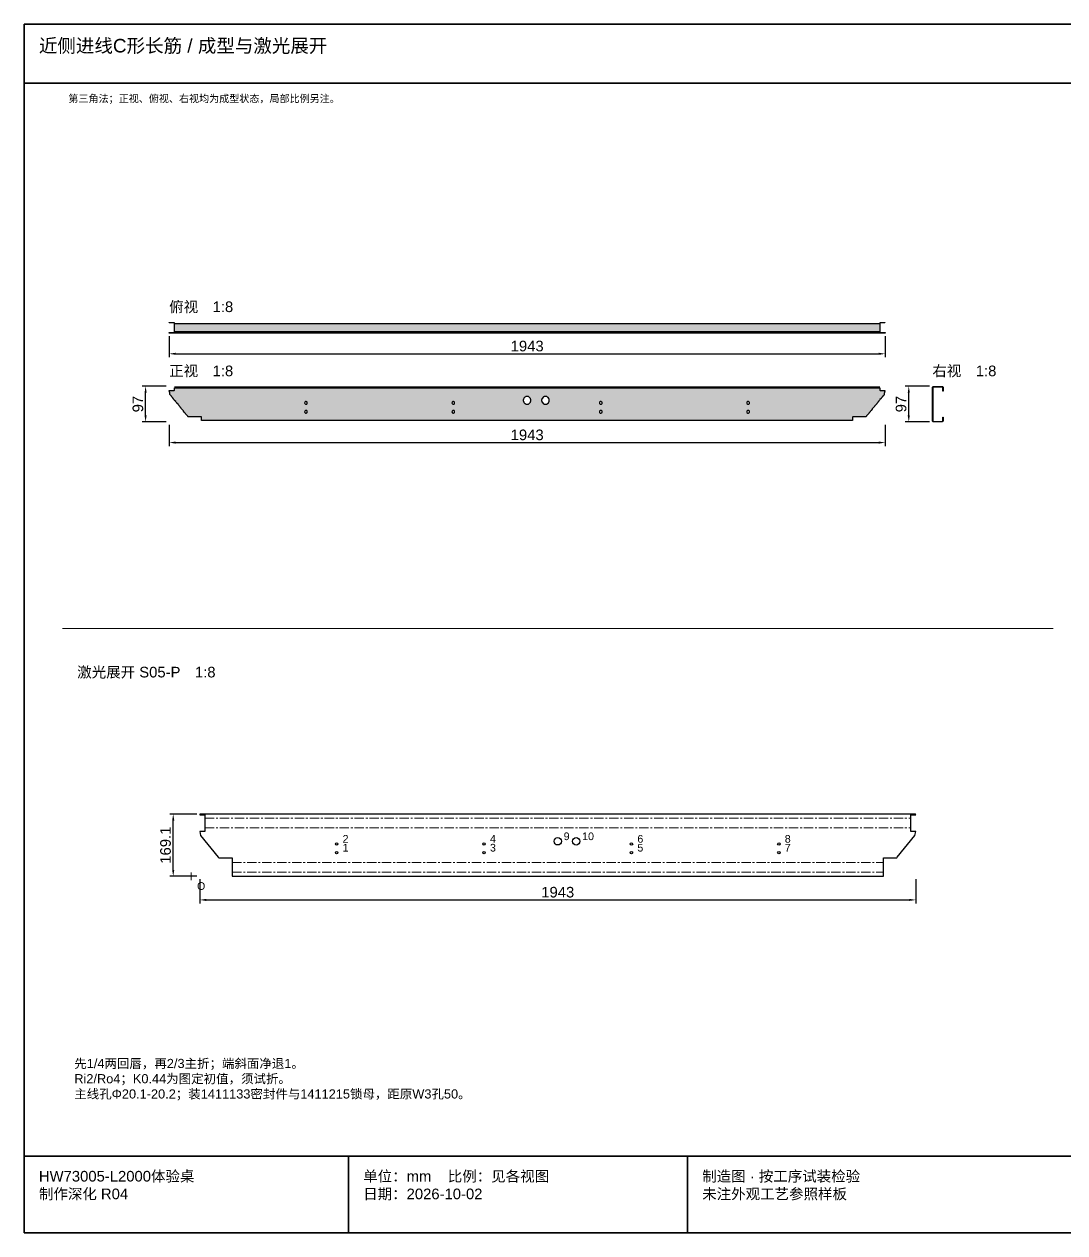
# Model space of a CAD drawing. Header units: millimetres. Extents: x 5 to 252589, y 5 to 415.
# Drawn here: x 156005 to 156358, y 5 to 415 of the extents above; entities that cross this region are included whole.
import ezdxf

# ---------------------------------------------------------------- set-up
doc = ezdxf.new("R2010")
doc.units = ezdxf.units.MM
doc.linetypes.add('CENTER', pattern=[5.08, 3.175, -0.635, 0.635, -0.635])
for name, color, linetype, lineweight in [('CENTER', 8, 'CENTER', 13), ('DIM', 7, 'Continuous', 13), ('FRAME', 7, 'Continuous', 35), ('HATCH', 8, 'Continuous', 9), ('NOTE', 7, 'Continuous', 18), ('OUTLINE', 7, 'Continuous', 25)]:
    doc.layers.add(name, color=color, linetype=linetype, lineweight=lineweight)
doc.styles.add('CN', font='Arial Unicode.ttf')
doc.dimstyles.new('V8', dxfattribs={"dimtxt": 3.6, "dimasz": 2.2, "dimexe": 1.2, "dimexo": 1, "dimgap": 0.8, "dimtad": 1, "dimlfac": 8, "dimdsep": 46, "dimtxsty": 'CN', "dimcen": 2.5, "dimclrd": 7, "dimclre": 7, "dimclrt": 7, "dimazin": 3, "dimtfac": 1, "dimtmove": 0, "dimatfit": 3})

msp = doc.modelspace()

# ---------------------------------------------------------------- hatches: boundary and pattern name
at = {"layer": 'HATCH', "true_color": 0x627d89}
for points in [[(156054.1875, 313.6875), (156054.1875, 313.85417), (156055.85417, 313.85417), (156055.85417, 313.6875)], [(156055.9375, 310.60417), (156055.9375, 313.4375), (156295.27083, 313.4375), (156295.27083, 310.60417)], [(156295.35417, 313.6875), (156295.35417, 313.85417), (156296.9375, 313.85417), (156296.9375, 313.6875)], [(156054.1875, 310.1875), (156054.1875, 310.35417), (156055.85417, 310.35417), (156055.9375, 310.27083), (156295.27083, 310.27083), (156295.35417, 310.35417), (156297.02083, 310.35417), (156297.02083, 310.1875), (156295.35417, 310.1875), (156295.27083, 310.27083), (156055.9375, 310.27083), (156055.85417, 310.1875)]]:
    msp.add_hatch(color=145, dxfattribs=at).paths.add_polyline_path(points)
at = {"layer": 'HATCH', "true_color": 0x64808c}
msp.add_hatch(color=145, dxfattribs=at).paths.add_polyline_path([(156055.9375, 310.35417), (156055.9375, 310.52083), (156295.27083, 310.52083), (156295.27083, 310.35417)])
at = {"layer": 'HATCH', "true_color": 0x5b747e}
h = msp.add_hatch(color=147, dxfattribs=at)
h.paths.add_polyline_path([(156054.1875, 290.5625), (156054.1875, 290.72917), (156055.85417, 290.72917), (156055.9375, 290.8125), (156055.9375, 291.64583), (156295.27083, 291.64583), (156295.27083, 290.8125), (156295.35417, 290.72917), (156296.9375, 290.72917), (156296.9375, 290.39583), (156296.85417, 290.3125), (156296.85417, 289.97917), (156296.77083, 289.89583), (156296.77083, 289.47917), (156296.6875, 289.39583), (156296.6875, 289.3125), (156296.4375, 289.0625), (156296.4375, 288.97917), (156296.02083, 288.5625), (156296.02083, 288.47917), (156295.6875, 288.14583), (156295.6875, 288.0625), (156295.27083, 287.64583), (156295.27083, 287.5625), (156294.9375, 287.22917), (156294.9375, 287.14583), (156294.52083, 286.72917), (156294.52083, 286.64583), (156294.1875, 286.3125), (156294.1875, 286.22917), (156293.77083, 285.8125), (156293.77083, 285.72917), (156293.4375, 285.39583), (156293.4375, 285.3125), (156293.02083, 284.89583), (156293.02083, 284.8125), (156292.6875, 284.47917), (156292.6875, 284.39583), (156292.27083, 283.97917), (156292.27083, 283.89583), (156291.9375, 283.5625), (156291.9375, 283.47917), (156291.52083, 283.0625), (156291.52083, 282.97917), (156291.1875, 282.64583), (156291.1875, 282.5625), (156290.77083, 282.14583), (156290.77083, 282.0625), (156290.52083, 281.8125), (156286.10417, 281.8125), (156286.02083, 281.72917), (156286.02083, 280.5625), (156065.1875, 280.5625), (156065.1875, 281.72917), (156065.10417, 281.8125), (156060.60417, 281.8125), (156060.52083, 281.89583), (156060.52083, 281.97917), (156060.1875, 282.3125), (156060.1875, 282.39583), (156059.77083, 282.8125), (156059.77083, 282.89583), (156059.4375, 283.22917), (156059.4375, 283.3125), (156059.02083, 283.72917), (156059.02083, 283.8125), (156058.6875, 284.14583), (156058.6875, 284.22917), (156058.27083, 284.64583), (156058.27083, 284.72917), (156057.9375, 285.0625), (156057.9375, 285.14583), (156057.52083, 285.5625), (156057.52083, 285.64583), (156057.1875, 285.97917), (156057.1875, 286.0625), (156056.77083, 286.47917), (156056.77083, 286.5625), (156056.4375, 286.89583), (156056.4375, 286.97917), (156056.02083, 287.39583), (156056.02083, 287.47917), (156055.6875, 287.8125), (156055.6875, 287.89583), (156055.27083, 288.3125), (156055.27083, 288.39583), (156054.9375, 288.72917), (156054.9375, 288.8125), (156054.52083, 289.22917), (156054.52083, 289.3125), (156054.4375, 289.39583), (156054.4375, 289.64583), (156054.35417, 289.72917), (156054.35417, 290.0625), (156054.27083, 290.14583), (156054.27083, 290.47917)])
h.paths.add_polyline_path([(156175.1875, 286.14583), (156176.02083, 286.14583), (156176.10417, 286.22917), (156176.1875, 286.22917), (156176.77083, 286.8125), (156176.77083, 286.97917), (156176.85417, 287.0625), (156176.85417, 287.72917), (156176.77083, 287.8125), (156176.77083, 287.97917), (156176.1875, 288.5625), (156176.10417, 288.5625), (156176.02083, 288.64583), (156175.1875, 288.64583), (156175.10417, 288.5625), (156174.85417, 288.47917), (156174.52083, 288.14583), (156174.52083, 288.0625), (156174.35417, 287.8125), (156174.35417, 287.64583), (156174.27083, 287.5625), (156174.27083, 287.22917), (156174.35417, 287.14583), (156174.35417, 286.97917), (156174.4375, 286.89583), (156174.52083, 286.64583), (156174.85417, 286.3125), (156174.9375, 286.3125)], flags=0)
h.paths.add_polyline_path([(156250.4375, 286.0625), (156250.6875, 286.0625), (156250.77083, 286.14583), (156250.85417, 286.14583), (156251.02083, 286.3125), (156251.02083, 286.72917), (156250.85417, 286.89583), (156250.77083, 286.89583), (156250.6875, 286.97917), (156250.4375, 286.97917), (156250.1875, 286.72917), (156250.1875, 286.64583), (156250.10417, 286.5625), (156250.1875, 286.3125)], flags=0)
h.paths.add_polyline_path([(156200.4375, 286.0625), (156200.6875, 286.0625), (156200.77083, 286.14583), (156200.85417, 286.14583), (156201.02083, 286.3125), (156201.02083, 286.72917), (156200.85417, 286.89583), (156200.77083, 286.89583), (156200.6875, 286.97917), (156200.4375, 286.97917), (156200.1875, 286.72917), (156200.1875, 286.64583), (156200.10417, 286.5625), (156200.1875, 286.3125)], flags=0)
h.paths.add_polyline_path([(156181.6875, 286.0625), (156181.9375, 286.0625), (156182.02083, 286.14583), (156182.27083, 286.14583), (156182.35417, 286.22917), (156182.4375, 286.22917), (156182.85417, 286.5625), (156182.85417, 286.64583), (156183.02083, 286.8125), (156183.02083, 286.89583), (156183.10417, 286.97917), (156183.10417, 287.8125), (156183.02083, 287.89583), (156183.02083, 287.97917), (156182.6875, 288.39583), (156182.60417, 288.39583), (156182.4375, 288.5625), (156182.35417, 288.5625), (156182.27083, 288.64583), (156182.02083, 288.64583), (156181.9375, 288.72917), (156181.6875, 288.72917), (156181.60417, 288.64583), (156181.35417, 288.64583), (156181.27083, 288.5625), (156181.1875, 288.5625), (156180.6875, 288.0625), (156180.6875, 287.97917), (156180.60417, 287.89583), (156180.60417, 287.72917), (156180.52083, 287.64583), (156180.52083, 287.14583), (156180.60417, 287.0625), (156180.60417, 286.89583), (156180.6875, 286.8125), (156180.6875, 286.72917), (156181.1875, 286.22917), (156181.27083, 286.22917), (156181.35417, 286.14583), (156181.60417, 286.14583)], flags=0)
h.paths.add_polyline_path([(156150.4375, 286.0625), (156150.6875, 286.0625), (156150.77083, 286.14583), (156150.85417, 286.14583), (156151.02083, 286.3125), (156151.02083, 286.72917), (156150.85417, 286.89583), (156150.77083, 286.89583), (156150.6875, 286.97917), (156150.4375, 286.97917), (156150.1875, 286.72917), (156150.1875, 286.64583), (156150.10417, 286.5625), (156150.1875, 286.3125)], flags=0)
h.paths.add_polyline_path([(156100.4375, 286.0625), (156100.6875, 286.0625), (156100.77083, 286.14583), (156100.85417, 286.14583), (156101.02083, 286.3125), (156101.02083, 286.72917), (156100.85417, 286.89583), (156100.77083, 286.89583), (156100.6875, 286.97917), (156100.4375, 286.97917), (156100.1875, 286.72917), (156100.1875, 286.64583), (156100.10417, 286.5625), (156100.1875, 286.3125)], flags=0)
h.paths.add_polyline_path([(156250.4375, 283.0625), (156250.6875, 283.0625), (156250.77083, 283.14583), (156250.85417, 283.14583), (156251.02083, 283.3125), (156251.02083, 283.72917), (156250.85417, 283.89583), (156250.77083, 283.89583), (156250.6875, 283.97917), (156250.4375, 283.97917), (156250.1875, 283.72917), (156250.1875, 283.64583), (156250.10417, 283.5625), (156250.1875, 283.3125)], flags=0)
h.paths.add_polyline_path([(156200.4375, 283.0625), (156200.6875, 283.0625), (156200.77083, 283.14583), (156200.85417, 283.14583), (156201.02083, 283.3125), (156201.02083, 283.72917), (156200.85417, 283.89583), (156200.77083, 283.89583), (156200.6875, 283.97917), (156200.4375, 283.97917), (156200.1875, 283.72917), (156200.1875, 283.64583), (156200.10417, 283.5625), (156200.1875, 283.3125)], flags=0)
h.paths.add_polyline_path([(156150.4375, 283.0625), (156150.6875, 283.0625), (156150.77083, 283.14583), (156150.85417, 283.14583), (156151.02083, 283.3125), (156151.02083, 283.72917), (156150.85417, 283.89583), (156150.77083, 283.89583), (156150.6875, 283.97917), (156150.4375, 283.97917), (156150.1875, 283.72917), (156150.1875, 283.64583), (156150.10417, 283.5625), (156150.1875, 283.3125)], flags=0)
h.paths.add_polyline_path([(156100.4375, 283.0625), (156100.6875, 283.0625), (156100.77083, 283.14583), (156100.85417, 283.14583), (156101.02083, 283.3125), (156101.02083, 283.72917), (156100.85417, 283.89583), (156100.77083, 283.89583), (156100.6875, 283.97917), (156100.4375, 283.97917), (156100.1875, 283.72917), (156100.1875, 283.64583), (156100.10417, 283.5625), (156100.1875, 283.3125)], flags=0)
at = {"layer": 'HATCH', "true_color": 0x607a85}
msp.add_hatch(color=155, dxfattribs=at).paths.add_polyline_path([(156055.9375, 291.8125), (156055.9375, 291.89583), (156057.85417, 291.89583), (156057.9375, 291.8125), (156058.02083, 291.89583), (156060.4375, 291.89583), (156060.52083, 291.8125), (156060.60417, 291.89583), (156067.1875, 291.89583), (156067.27083, 291.8125), (156067.35417, 291.89583), (156069.02083, 291.89583), (156069.10417, 291.8125), (156069.1875, 291.89583), (156279.4375, 291.89583), (156279.52083, 291.8125), (156279.60417, 291.89583), (156281.27083, 291.89583), (156281.35417, 291.8125), (156281.4375, 291.89583), (156283.52083, 291.89583), (156283.60417, 291.8125), (156283.6875, 291.89583), (156286.9375, 291.89583), (156287.02083, 291.8125), (156287.10417, 291.89583), (156288.77083, 291.89583), (156288.85417, 291.8125), (156288.9375, 291.89583), (156290.60417, 291.89583), (156290.6875, 291.8125), (156290.77083, 291.89583), (156295.27083, 291.89583), (156295.27083, 291.8125)])
at = {"layer": 'HATCH', "true_color": 0x58707b}
for points in [[(156313.0625, 290.8125), (156313.0625, 291.8125), (156313.3125, 292.0625), (156313.47917, 292.0625), (156313.5625, 292.14583), (156314.5625, 292.14583), (156314.64583, 292.0625), (156314.72917, 292.14583), (156315.0625, 292.14583), (156315.14583, 292.0625), (156315.22917, 292.14583), (156316.22917, 292.14583), (156316.3125, 292.0625), (156316.47917, 292.0625), (156316.72917, 291.8125), (156316.72917, 290.8125), (156316.5625, 290.8125), (156316.5625, 291.72917), (156316.39583, 291.89583), (156313.39583, 291.89583), (156313.22917, 291.72917), (156313.22917, 290.8125)], [(156316.39583, 280.0625), (156313.39583, 280.0625), (156313.3125, 280.14583), (156313.22917, 280.14583), (156313.0625, 280.39583), (156313.0625, 289.3125), (156313.22917, 289.3125), (156313.22917, 280.39583), (156313.39583, 280.22917), (156316.39583, 280.22917), (156316.5625, 280.39583), (156316.5625, 281.64583), (156316.72917, 281.64583), (156316.72917, 280.39583), (156316.64583, 280.3125), (156316.64583, 280.22917)]]:
    msp.add_hatch(color=147, dxfattribs=at).paths.add_polyline_path(points)
at = {"layer": 'HATCH', "true_color": 0x566d77}
for points in [[(156313.0625, 289.39583), (156313.0625, 290.72917), (156313.22917, 290.72917), (156313.22917, 289.39583)], [(156316.5625, 290.5625), (156316.5625, 290.72917), (156316.72917, 290.72917), (156316.72917, 290.5625)]]:
    msp.add_hatch(color=147, dxfattribs=at).paths.add_polyline_path(points)

# ---------------------------------------------------------------- linework, layer by layer
at = {"layer": 'CENTER'}
for p, q in [((156066.2875, 145.66073), (156305.7125, 145.66073)), ((156066.2875, 142.34524), (156305.7125, 142.34524)), ((156061.625, 124.63153), (156061.625, 127.23153)), ((156075.5625, 130.65476), (156296.4375, 130.65476)), ((156075.5625, 127.33927), (156296.4375, 127.33927)), ((156060.325, 125.93153), (156062.925, 125.93153))]:
    msp.add_line(p, q, dxfattribs=at)
at = {"layer": 'DIM'}
msp.add_line((156018, 210), (156354, 210), dxfattribs=at)
at = {"layer": 'FRAME'}
for p, q in [((156005, 395), (156589, 395)), ((156005, 31), (156589, 31)), ((156115, 5), (156115, 31)), ((156230, 5), (156230, 31))]:
    msp.add_line(p, q, dxfattribs=at)
msp.add_lwpolyline([(156005, 5), (156589, 5), (156589, 415), (156005, 415)], close=True, dxfattribs=at)
at = {"layer": 'OUTLINE'}
for p, q in [((156064.61052, 147.06847), (156064.5625, 146.81847)), ((156064.5625, 146.81847), (156066.2875, 146.81847)), ((156307.38948, 147.06847), (156064.61052, 147.06847)), ((156066.2875, 146.81847), (156066.2875, 146.44347)), ((156066.2875, 146.44347), (156066.2875, 145.94347)), ((156066.2875, 145.94347), (156066.2875, 145.37799)), ((156066.2875, 145.37799), (156066.2875, 142.62799)), ((156305.7125, 146.44347), (156305.7125, 146.81847)), ((156305.7125, 146.81847), (156307.4375, 146.81847)), ((156305.7125, 145.94347), (156305.7125, 146.44347)), ((156305.7125, 145.37799), (156305.7125, 145.94347)), ((156305.7125, 142.62799), (156305.7125, 145.37799)), ((156307.4375, 146.81847), (156307.38948, 147.06847)), ((156066.2875, 141.1875), (156064.5625, 141.1875)), ((156064.5625, 141.1875), (156064.83498, 139.76887)), ((156064.83498, 139.76887), (156070.8345, 132.4375)), ((156066.2875, 142.62799), (156066.2875, 142.0625)), ((156066.2875, 142.0625), (156066.2875, 141.5625)), ((156066.2875, 141.5625), (156066.2875, 141.1875)), ((156301.1655, 132.4375), (156307.16502, 139.76887)), ((156305.7125, 142.0625), (156305.7125, 142.62799)), ((156305.7125, 141.5625), (156305.7125, 142.0625)), ((156305.7125, 141.1875), (156305.7125, 141.5625)), ((156307.4375, 141.1875), (156305.7125, 141.1875)), ((156307.16502, 139.76887), (156307.4375, 141.1875)), ((156070.8345, 132.4375), (156071.00675, 132.22701)), ((156071.00675, 132.22701), (156075.5625, 132.22701)), ((156075.5625, 132.22701), (156075.5625, 130.9375)), ((156296.4375, 130.9375), (156296.4375, 132.22701)), ((156296.4375, 132.22701), (156300.99325, 132.22701)), ((156300.99325, 132.22701), (156301.1655, 132.4375)), ((156075.5625, 130.9375), (156075.5625, 130.82781)), ((156075.5625, 130.82781), (156075.5625, 130.37201)), ((156075.5625, 130.37201), (156075.5625, 127.62201)), ((156075.5625, 127.62201), (156075.5625, 127.16622)), ((156075.5625, 127.16622), (156075.5625, 127.05653)), ((156296.4375, 130.82781), (156296.4375, 130.9375)), ((156296.4375, 130.37201), (156296.4375, 130.82781)), ((156296.4375, 127.62201), (156296.4375, 130.37201)), ((156296.4375, 127.16622), (156296.4375, 127.62201)), ((156296.4375, 127.05653), (156296.4375, 127.16622)), ((156075.5625, 127.05653), (156075.5625, 125.93153)), ((156075.5625, 125.93153), (156296.4375, 125.93153)), ((156296.4375, 125.93153), (156296.4375, 127.05653))]:
    msp.add_line(p, q, dxfattribs=at)
at = {"layer": 'OUTLINE', "color": 139, "true_color": 0x42544a}
for points in [[(156054.1875, 313.6875), (156054.1875, 313.85417), (156055.85417, 313.85417), (156055.85417, 313.6875)], [(156055.9375, 310.60417), (156055.9375, 313.4375), (156295.27083, 313.4375), (156295.27083, 310.60417)], [(156295.35417, 313.6875), (156295.35417, 313.85417), (156296.9375, 313.85417), (156296.9375, 313.6875)], [(156054.1875, 310.1875), (156054.1875, 310.35417), (156055.85417, 310.35417), (156055.9375, 310.27083), (156295.27083, 310.27083), (156295.35417, 310.35417), (156297.02083, 310.35417), (156297.02083, 310.1875), (156295.35417, 310.1875), (156295.27083, 310.27083), (156055.9375, 310.27083), (156055.85417, 310.1875)], [(156055.9375, 310.35417), (156055.9375, 310.52083), (156295.27083, 310.52083), (156295.27083, 310.35417)], [(156054.1875, 290.5625), (156054.1875, 290.72917), (156055.85417, 290.72917), (156055.9375, 290.8125), (156055.9375, 291.64583), (156295.27083, 291.64583), (156295.27083, 290.8125), (156295.35417, 290.72917), (156296.9375, 290.72917), (156296.9375, 290.39583), (156296.85417, 290.3125), (156296.85417, 289.97917), (156296.77083, 289.89583), (156296.77083, 289.47917), (156296.6875, 289.39583), (156296.6875, 289.3125), (156296.4375, 289.0625), (156296.4375, 288.97917), (156296.02083, 288.5625), (156296.02083, 288.47917), (156295.6875, 288.14583), (156295.6875, 288.0625), (156295.27083, 287.64583), (156295.27083, 287.5625), (156294.9375, 287.22917), (156294.9375, 287.14583), (156294.52083, 286.72917), (156294.52083, 286.64583), (156294.1875, 286.3125), (156294.1875, 286.22917), (156293.77083, 285.8125), (156293.77083, 285.72917), (156293.4375, 285.39583), (156293.4375, 285.3125), (156293.02083, 284.89583), (156293.02083, 284.8125), (156292.6875, 284.47917), (156292.6875, 284.39583), (156292.27083, 283.97917), (156292.27083, 283.89583), (156291.9375, 283.5625), (156291.9375, 283.47917), (156291.52083, 283.0625), (156291.52083, 282.97917), (156291.1875, 282.64583), (156291.1875, 282.5625), (156290.77083, 282.14583), (156290.77083, 282.0625), (156290.52083, 281.8125), (156286.10417, 281.8125), (156286.02083, 281.72917), (156286.02083, 280.5625), (156065.1875, 280.5625), (156065.1875, 281.72917), (156065.10417, 281.8125), (156060.60417, 281.8125), (156060.52083, 281.89583), (156060.52083, 281.97917), (156060.1875, 282.3125), (156060.1875, 282.39583), (156059.77083, 282.8125), (156059.77083, 282.89583), (156059.4375, 283.22917), (156059.4375, 283.3125), (156059.02083, 283.72917), (156059.02083, 283.8125), (156058.6875, 284.14583), (156058.6875, 284.22917), (156058.27083, 284.64583), (156058.27083, 284.72917), (156057.9375, 285.0625), (156057.9375, 285.14583), (156057.52083, 285.5625), (156057.52083, 285.64583), (156057.1875, 285.97917), (156057.1875, 286.0625), (156056.77083, 286.47917), (156056.77083, 286.5625), (156056.4375, 286.89583), (156056.4375, 286.97917), (156056.02083, 287.39583), (156056.02083, 287.47917), (156055.6875, 287.8125), (156055.6875, 287.89583), (156055.27083, 288.3125), (156055.27083, 288.39583), (156054.9375, 288.72917), (156054.9375, 288.8125), (156054.52083, 289.22917), (156054.52083, 289.3125), (156054.4375, 289.39583), (156054.4375, 289.64583), (156054.35417, 289.72917), (156054.35417, 290.0625), (156054.27083, 290.14583), (156054.27083, 290.47917)], [(156055.9375, 291.8125), (156055.9375, 291.89583), (156057.85417, 291.89583), (156057.9375, 291.8125), (156058.02083, 291.89583), (156060.4375, 291.89583), (156060.52083, 291.8125), (156060.60417, 291.89583), (156067.1875, 291.89583), (156067.27083, 291.8125), (156067.35417, 291.89583), (156069.02083, 291.89583), (156069.10417, 291.8125), (156069.1875, 291.89583), (156279.4375, 291.89583), (156279.52083, 291.8125), (156279.60417, 291.89583), (156281.27083, 291.89583), (156281.35417, 291.8125), (156281.4375, 291.89583), (156283.52083, 291.89583), (156283.60417, 291.8125), (156283.6875, 291.89583), (156286.9375, 291.89583), (156287.02083, 291.8125), (156287.10417, 291.89583), (156288.77083, 291.89583), (156288.85417, 291.8125), (156288.9375, 291.89583), (156290.60417, 291.89583), (156290.6875, 291.8125), (156290.77083, 291.89583), (156295.27083, 291.89583), (156295.27083, 291.8125)], [(156313.0625, 290.8125), (156313.0625, 291.8125), (156313.3125, 292.0625), (156313.47917, 292.0625), (156313.5625, 292.14583), (156314.5625, 292.14583), (156314.64583, 292.0625), (156314.72917, 292.14583), (156315.0625, 292.14583), (156315.14583, 292.0625), (156315.22917, 292.14583), (156316.22917, 292.14583), (156316.3125, 292.0625), (156316.47917, 292.0625), (156316.72917, 291.8125), (156316.72917, 290.8125), (156316.5625, 290.8125), (156316.5625, 291.72917), (156316.39583, 291.89583), (156313.39583, 291.89583), (156313.22917, 291.72917), (156313.22917, 290.8125)], [(156175.1875, 286.14583), (156176.02083, 286.14583), (156176.10417, 286.22917), (156176.1875, 286.22917), (156176.77083, 286.8125), (156176.77083, 286.97917), (156176.85417, 287.0625), (156176.85417, 287.72917), (156176.77083, 287.8125), (156176.77083, 287.97917), (156176.1875, 288.5625), (156176.10417, 288.5625), (156176.02083, 288.64583), (156175.1875, 288.64583), (156175.10417, 288.5625), (156174.85417, 288.47917), (156174.52083, 288.14583), (156174.52083, 288.0625), (156174.35417, 287.8125), (156174.35417, 287.64583), (156174.27083, 287.5625), (156174.27083, 287.22917), (156174.35417, 287.14583), (156174.35417, 286.97917), (156174.4375, 286.89583), (156174.52083, 286.64583), (156174.85417, 286.3125), (156174.9375, 286.3125)], [(156181.6875, 286.0625), (156181.9375, 286.0625), (156182.02083, 286.14583), (156182.27083, 286.14583), (156182.35417, 286.22917), (156182.4375, 286.22917), (156182.85417, 286.5625), (156182.85417, 286.64583), (156183.02083, 286.8125), (156183.02083, 286.89583), (156183.10417, 286.97917), (156183.10417, 287.8125), (156183.02083, 287.89583), (156183.02083, 287.97917), (156182.6875, 288.39583), (156182.60417, 288.39583), (156182.4375, 288.5625), (156182.35417, 288.5625), (156182.27083, 288.64583), (156182.02083, 288.64583), (156181.9375, 288.72917), (156181.6875, 288.72917), (156181.60417, 288.64583), (156181.35417, 288.64583), (156181.27083, 288.5625), (156181.1875, 288.5625), (156180.6875, 288.0625), (156180.6875, 287.97917), (156180.60417, 287.89583), (156180.60417, 287.72917), (156180.52083, 287.64583), (156180.52083, 287.14583), (156180.60417, 287.0625), (156180.60417, 286.89583), (156180.6875, 286.8125), (156180.6875, 286.72917), (156181.1875, 286.22917), (156181.27083, 286.22917), (156181.35417, 286.14583), (156181.60417, 286.14583)], [(156313.0625, 289.39583), (156313.0625, 290.72917), (156313.22917, 290.72917), (156313.22917, 289.39583)], [(156316.39583, 280.0625), (156313.39583, 280.0625), (156313.3125, 280.14583), (156313.22917, 280.14583), (156313.0625, 280.39583), (156313.0625, 289.3125), (156313.22917, 289.3125), (156313.22917, 280.39583), (156313.39583, 280.22917), (156316.39583, 280.22917), (156316.5625, 280.39583), (156316.5625, 281.64583), (156316.72917, 281.64583), (156316.72917, 280.39583), (156316.64583, 280.3125), (156316.64583, 280.22917)], [(156316.5625, 290.5625), (156316.5625, 290.72917), (156316.72917, 290.72917), (156316.72917, 290.5625)], [(156100.4375, 286.0625), (156100.6875, 286.0625), (156100.77083, 286.14583), (156100.85417, 286.14583), (156101.02083, 286.3125), (156101.02083, 286.72917), (156100.85417, 286.89583), (156100.77083, 286.89583), (156100.6875, 286.97917), (156100.4375, 286.97917), (156100.1875, 286.72917), (156100.1875, 286.64583), (156100.10417, 286.5625), (156100.1875, 286.3125)], [(156100.4375, 283.0625), (156100.6875, 283.0625), (156100.77083, 283.14583), (156100.85417, 283.14583), (156101.02083, 283.3125), (156101.02083, 283.72917), (156100.85417, 283.89583), (156100.77083, 283.89583), (156100.6875, 283.97917), (156100.4375, 283.97917), (156100.1875, 283.72917), (156100.1875, 283.64583), (156100.10417, 283.5625), (156100.1875, 283.3125)], [(156150.4375, 286.0625), (156150.6875, 286.0625), (156150.77083, 286.14583), (156150.85417, 286.14583), (156151.02083, 286.3125), (156151.02083, 286.72917), (156150.85417, 286.89583), (156150.77083, 286.89583), (156150.6875, 286.97917), (156150.4375, 286.97917), (156150.1875, 286.72917), (156150.1875, 286.64583), (156150.10417, 286.5625), (156150.1875, 286.3125)], [(156150.4375, 283.0625), (156150.6875, 283.0625), (156150.77083, 283.14583), (156150.85417, 283.14583), (156151.02083, 283.3125), (156151.02083, 283.72917), (156150.85417, 283.89583), (156150.77083, 283.89583), (156150.6875, 283.97917), (156150.4375, 283.97917), (156150.1875, 283.72917), (156150.1875, 283.64583), (156150.10417, 283.5625), (156150.1875, 283.3125)], [(156200.4375, 286.0625), (156200.6875, 286.0625), (156200.77083, 286.14583), (156200.85417, 286.14583), (156201.02083, 286.3125), (156201.02083, 286.72917), (156200.85417, 286.89583), (156200.77083, 286.89583), (156200.6875, 286.97917), (156200.4375, 286.97917), (156200.1875, 286.72917), (156200.1875, 286.64583), (156200.10417, 286.5625), (156200.1875, 286.3125)], [(156200.4375, 283.0625), (156200.6875, 283.0625), (156200.77083, 283.14583), (156200.85417, 283.14583), (156201.02083, 283.3125), (156201.02083, 283.72917), (156200.85417, 283.89583), (156200.77083, 283.89583), (156200.6875, 283.97917), (156200.4375, 283.97917), (156200.1875, 283.72917), (156200.1875, 283.64583), (156200.10417, 283.5625), (156200.1875, 283.3125)], [(156250.4375, 286.0625), (156250.6875, 286.0625), (156250.77083, 286.14583), (156250.85417, 286.14583), (156251.02083, 286.3125), (156251.02083, 286.72917), (156250.85417, 286.89583), (156250.77083, 286.89583), (156250.6875, 286.97917), (156250.4375, 286.97917), (156250.1875, 286.72917), (156250.1875, 286.64583), (156250.10417, 286.5625), (156250.1875, 286.3125)], [(156250.4375, 283.0625), (156250.6875, 283.0625), (156250.77083, 283.14583), (156250.85417, 283.14583), (156251.02083, 283.3125), (156251.02083, 283.72917), (156250.85417, 283.89583), (156250.77083, 283.89583), (156250.6875, 283.97917), (156250.4375, 283.97917), (156250.1875, 283.72917), (156250.1875, 283.64583), (156250.10417, 283.5625), (156250.1875, 283.3125)]]:
    msp.add_lwpolyline(points, close=True, dxfattribs=at)
at = {"layer": 'OUTLINE'}
for centre, radius in [((156111, 136.9375), 0.4125), ((156161, 136.9375), 0.4125), ((156186, 137.8125), 1.25), ((156192.25, 137.8125), 1.2625), ((156211, 136.9375), 0.4125), ((156261, 136.9375), 0.4125), ((156111, 133.9375), 0.4125), ((156161, 133.9375), 0.4125), ((156211, 133.9375), 0.4125), ((156261, 133.9375), 0.4125)]:
    msp.add_circle(centre, radius, dxfattribs=at)

# ---------------------------------------------------------------- texts
at = {"layer": 'NOTE', "attachment_point": 1, "style": 'CN'}
for s, insert, char_height, width in [('近侧进线C形长筋 / 成型与激光展开', (156010, 410), 4.6, 484), ('第三角法；正视、俯视、右视均为成型状态，局部比例另注。', (156020, 391), 2.5, 360), ('俯视\u30001:8', (156054.1875, 320.9375), 3.6, 180), ('正视\u30001:8', (156054.1875, 299.1875), 3.6, 180), ('右视\u30001:8', (156313.0625, 299.1875), 3.6, 180), ('激光展开 S05-P\u30001:8', (156023, 197), 3.6, 180), ('2', (156113, 139.9375), 2.6, 18), ('4', (156163, 139.9375), 2.6, 18), ('9', (156188, 140.8125), 2.6, 18), ('10', (156194.25, 140.8125), 2.6, 18), ('6', (156213, 139.9375), 2.6, 18), ('8', (156263, 139.9375), 2.6, 18), ('1', (156113, 136.9375), 2.6, 18), ('3', (156163, 136.9375), 2.6, 18), ('5', (156213, 136.9375), 2.6, 18), ('7', (156263, 136.9375), 2.6, 18), ('O', (156063.625, 123.93153), 2.6, 10), ('先1/4两回唇，再2/3主折；端斜面净退1。\\PRi2/Ro4；K0.44为图定初值，须试折。\\P主线孔Φ20.1-20.2；装1411133密封件与1411215锁母，距原W3孔50。', (156022, 64), 3.1, 330), ('HW73005-L2000体验桌\\P制作深化 R04', (156010, 26), 3.6, 100), ('单位：mm    比例：见各视图\\P日期：2026-10-02', (156120, 26), 3.6, 105), ('制造图 · 按工序试装检验\\P未注外观工艺参照样板', (156235, 26), 3.6, 289)]:
    msp.add_mtext(s, dxfattribs=dict(at, insert=insert, char_height=char_height, width=width))

# ---------------------------------------------------------------- dimensions: what is measured, and where the dimension line sits
at = {"layer": 'DIM'}
for base, p1, p2 in [((156054.1875, 303.1875), (156054.1875, 310.1875), (156297.0625, 310.1875)), ((156054.1875, 273.0625), (156054.1875, 280.0625), (156297.0625, 280.0625)), ((156064.5625, 117.93153), (156064.5625, 125.93153), (156307.4375, 125.93153))]:
    msp.add_linear_dim(base=base, p1=p1, p2=p2, dimstyle='V8', dxfattribs=at).render()
for base, p1, p2 in [((156046.1875, 280.0625), (156054.1875, 280.0625), (156054.1875, 292.1875)), ((156305.0625, 280.0625), (156313.0625, 280.0625), (156313.0625, 292.1875)), ((156055.5625, 125.93153), (156064.5625, 125.93153), (156064.5625, 147.06847))]:
    msp.add_linear_dim(base=base, p1=p1, p2=p2, angle=90, dimstyle='V8', dxfattribs=at).render()

doc.saveas('drawing.dxf')
